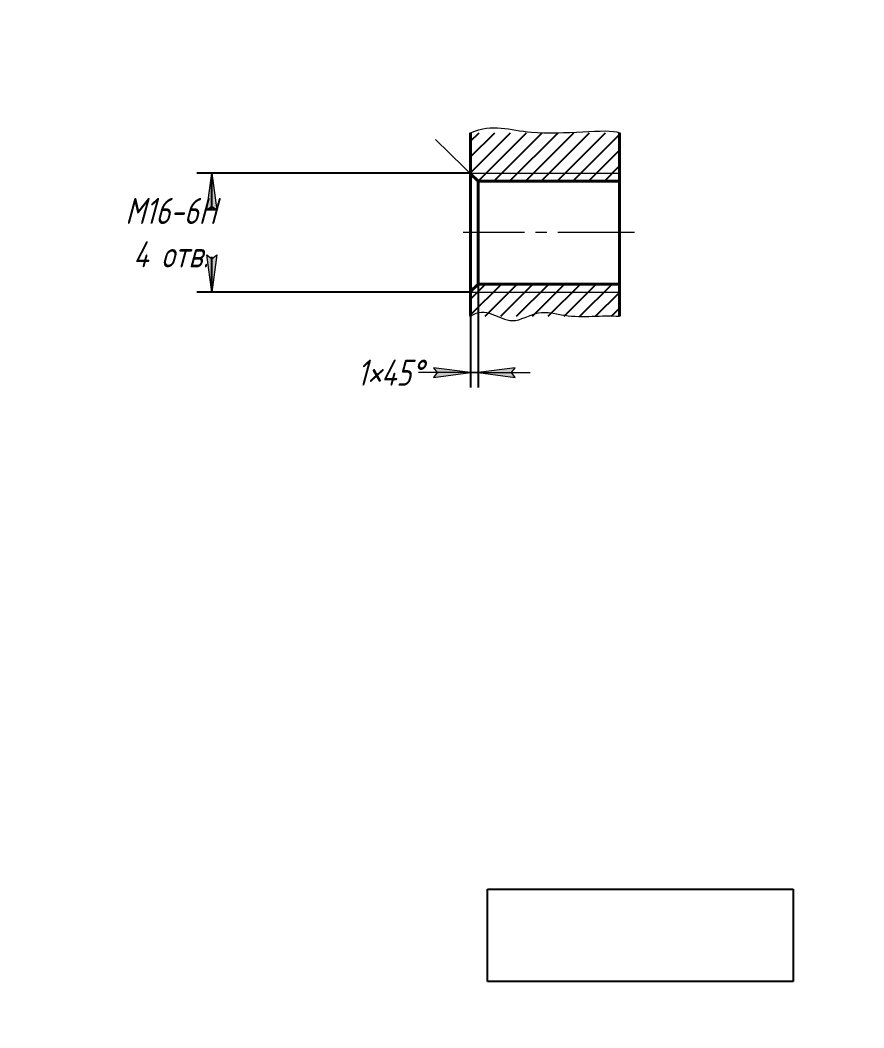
# Model space of a CAD drawing. Header units: millimetres. Extents: x 0 to 210, y 0 to 297.
# Drawn here: x 96.7 to 210, y 0 to 135.3 of the extents above; entities that cross this region are included whole.
import ezdxf

# ---------------------------------------------------------------- set-up
doc = ezdxf.new("R2010")
doc.units = ezdxf.units.MM
for name, pattern in [('K5LT_AXLED', [14.786122, 10.286122, -1.5, 1.5, -1.5]), ('K5LT_BASIC', [0]), ('K5LT_THIN', [0])]:
    doc.linetypes.add(name, pattern=pattern)
doc.layers.add('Системный слой', color=7, linetype='Continuous')
doc.styles.add('KDIMTEXTSTYLE', font='GOST_AU.SHX', dxfattribs={"width": 0.96, "oblique": 15, "height": 5})
doc.dimstyles.new('KDIMSTYLE (1.00)', dxfattribs={"dimtxt": 5, "dimasz": 1, "dimexe": 2, "dimexo": 0.0625, "dimgap": 1, "dimtad": 1, "dimtxsty": 'KDIMTEXTSTYLE', "dimsah": 1, "dimcen": 0.09, "dimdle": 1, "dimadec": 0, "dimazin": 0, "dimtfac": 0.667, "dimtmove": 0, "dimatfit": 3, "dimfxl": 1, "dimtvp": 1, "dimtolj": 1, "dimtzin": 0, "dimarcsym": 0})
picture_1 = doc.add_image_def('image1.jpg', size_in_pixel=(394, 119))

# ---------------------------------------------------------------- blocks, each defined once
blk = doc.blocks.new('KDIMARROW_01')
at = {"layer": 'Системный слой'}
blk.add_hatch(color=0, dxfattribs=at).paths.add_polyline_path([(0, 0), (-5, 0.66), (-4.5, 0), (-5, -0.66)])
at = {"layer": 'Системный слой', "color": 0, "linetype": 'K5LT_THIN', "lineweight": 18}
for p, q in [((-4.5, 0), (-5, 0.66)), ((-5, 0.66), (0, 0)), ((0, 0), (-5, -0.66)), ((-5, -0.66), (-4.5, 0)), ((0, 0), (-1, 0))]:
    blk.add_line(p, q, dxfattribs=at)
blk = doc.blocks.new('KDIMARROW_02')
at = {"layer": 'Системный слой'}
blk.add_hatch(color=0, dxfattribs=at).paths.add_polyline_path([(4.5, 0), (5, 0.66), (0, 0), (5, -0.66)])
at = {"layer": 'Системный слой', "color": 0, "linetype": 'K5LT_THIN', "lineweight": 18}
for p, q in [((0, 0), (-1, 0)), ((5, 0.66), (0, 0)), ((0, 0), (5, -0.66)), ((0, 0), (7, 0)), ((4.5, 0), (5, 0.66)), ((5, -0.66), (4.5, 0))]:
    blk.add_line(p, q, dxfattribs=at)

msp = doc.modelspace()

# ---------------------------------------------------------------- hatches: boundary and pattern name
at = {"layer": 'Системный слой'}
h = msp.add_hatch(dxfattribs=at)
h.set_pattern_fill('', angle=45, style=0, pattern_type=0)
h.set_pattern_definition([(45, (0, 0), (-1.06066, 1.06066), [])])
h.paths.add_polyline_path([(177.216, 95.5126), (177.216, 99.8281), (158.216, 99.8281), (157.216, 98.8281), (157.216, 95.5126)])
h.paths.add_polyline_path([(177.216, 113.6631), (177.216, 120.1625), (157.216, 120.1625), (157.216, 114.6631), (158.216, 113.6631)])

# ---------------------------------------------------------------- linework, layer by layer
at = {"layer": 'Системный слой', "color": 7, "linetype": 'K5LT_THIN', "lineweight": 18}
for p, q in [((158.216, 113.6631), (152.5007, 119.2609)), ((157.216, 114.7456), (177.216, 114.7456)), ((157.216, 98.7456), (177.216, 98.7456))]:
    msp.add_line(p, q, dxfattribs=at)
at = {"layer": 'Системный слой', "color": 150, "linetype": 'K5LT_BASIC', "lineweight": 40, "true_color": 0x0080ff}
for p, q in [((157.216, 114.6631), (157.216, 120.1625)), ((177.216, 113.6631), (177.216, 120.1625)), ((157.216, 114.6631), (158.216, 113.6631)), ((157.216, 114.6631), (157.216, 98.8281)), ((177.216, 113.6631), (158.216, 113.6631)), ((158.216, 113.6631), (158.216, 99.8281)), ((177.216, 113.6631), (177.216, 99.8281)), ((157.216, 98.8281), (158.216, 99.8281)), ((157.216, 95.5126), (157.216, 98.8281)), ((177.216, 99.8281), (158.216, 99.8281)), ((177.216, 95.5126), (177.216, 99.8281))]:
    msp.add_line(p, q, dxfattribs=at)
at = {"layer": 'Системный слой', "color": 30, "linetype": 'K5LT_AXLED', "lineweight": 18, "true_color": 0xff8000}
msp.add_line((179.216, 106.7456), (156.216, 106.7456), dxfattribs=at)
at = {"layer": 'Системный слой', "color": 7, "linetype": 'K5LT_THIN', "lineweight": 18}
for points, knots in [([(157.216, 120.1625), (160.2579, 121.4488), (165.4584, 119.1546), (175.5507, 120.8158), (177.216, 120.1625)], [0, 0, 0, 0, 1.64965613, 4, 4, 4, 4]), ([(157.216, 95.5126), (159.2114, 97.0578), (162.1201, 93.6056), (166.2582, 96.5743), (171.1574, 95.0745), (174.7536, 95.7182), (177.216, 95.5126)], [0, 0, 0, 0, 1.68876113, 2.76238231, 3.81019581, 6, 6, 6, 6])]:
    msp.add_open_spline(points, degree=3, knots=knots, dxfattribs=at)

# ---------------------------------------------------------------- dimensions: what is measured, and where the dimension line sits
at = {"layer": 'Системный слой', "color": 7}
msp.add_linear_dim(base=(122.475, 114.7456), p1=(157.216, 98.7456), p2=(157.216, 114.7456), angle=90, dimstyle='KDIMSTYLE (1.00)', override={"dimexo": 0, "dimtoh": 1, "dimpost": '\\H3.5;\\W0.965;\\Q15;М<>\\H3.5;\\W0.965;\\Q15;\\Q15;-6Н\\X\\H3.5;\\W0.965;\\Q15;\\Q15;4 отв.', "dimblk1": 'KDIMARROW_01', "dimblk2": 'KDIMARROW_01', "dimse1": 0, "dimse2": 0, "dimclrt": 7, "dimtmove": 1, "dimtolj": 1}, dxfattribs=at).render()
msp.add_linear_dim(base=(157.216, 87.951), p1=(158.216, 99.8281), p2=(157.216, 98.8281), location=(146.3655, 87.951), dimstyle='KDIMSTYLE (1.00)', override={"dimexo": 0, "dimpost": '\\H3.5;\\W0.965;\\Q15;<>\\H3.5;\\W0.965;\\Q15;\\Q15;\\Q15;×\\Q15;45\\Q15;°\\Q15;', "dimblk1": 'KDIMARROW_02', "dimblk2": 'KDIMARROW_02', "dimse1": 0, "dimse2": 0, "dimclrt": 7, "dimtolj": 1}, dxfattribs=at).render()

# ---------------------------------------------------------------- pictures from other files: only their frames are drawn
at = {"layer": 'Системный слой'}
image = msp.add_image(picture_1, insert=(159.5002, 6.2178), size_in_units=(40.9997, 12.3832), dxfattribs=at)
image.dxf.flags = 15

doc.saveas('drawing.dxf')
